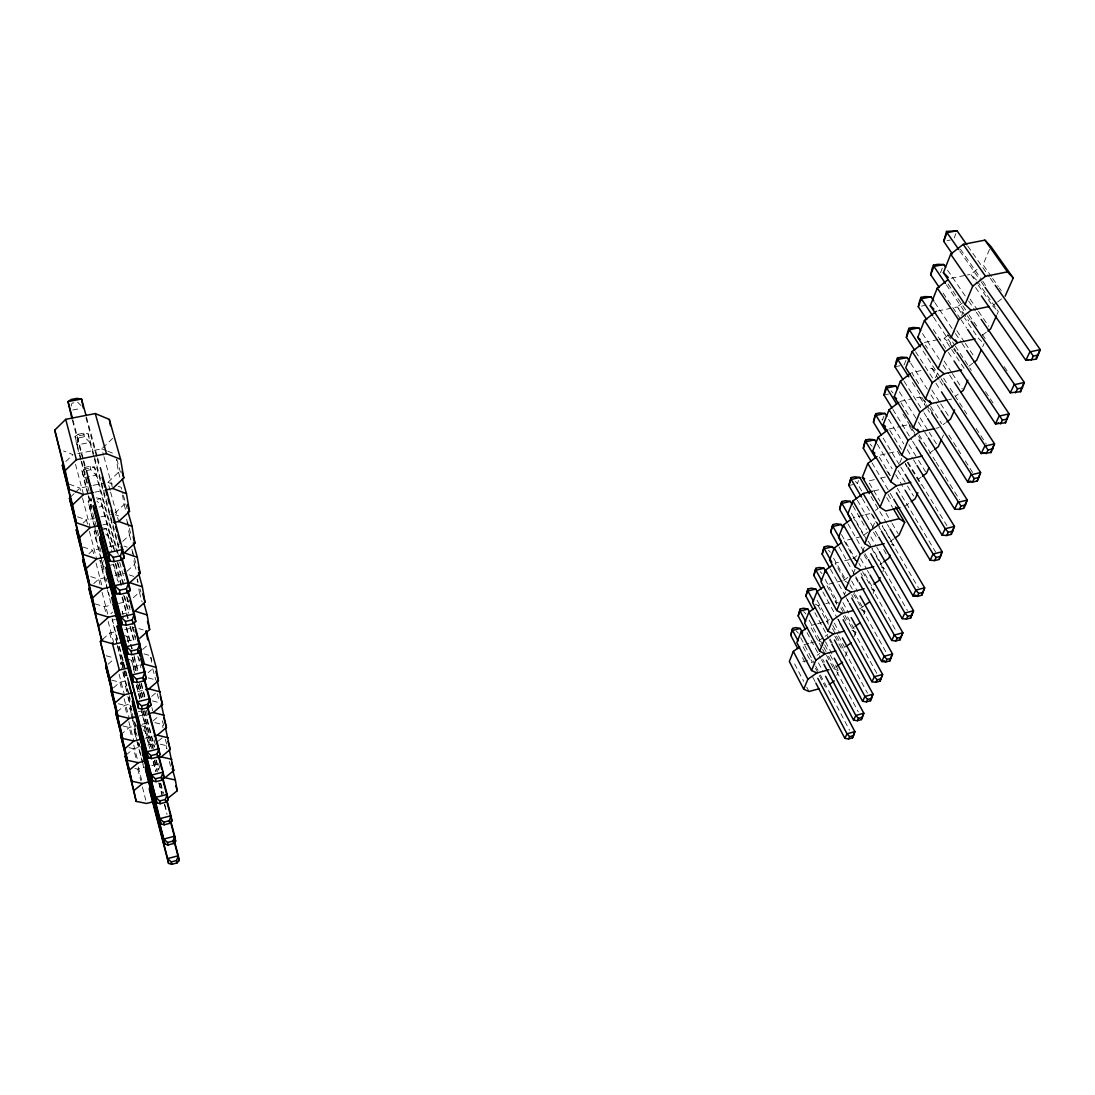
<?xml version="1.0" encoding="UTF-8"?>
<svg xmlns="http://www.w3.org/2000/svg" width="1095" height="1095" viewBox="0 0 1095 1095"><rect width="100%" height="100%" fill="white"/><g stroke="black" fill="none" stroke-linecap="round" stroke-linejoin="round"><path stroke-width="0.75" stroke-dasharray="5 3.75" d="M142.459 762.599L135.178 734.512L135.999 731.624M122.353 667.279L123.653 662.694M127.376 688.604L126.527 691.602L125.377 685.949L126.664 690.863M103.313 560.544L101.411 567.155L107.023 588.508M100.891 558.505L95.689 538.767L97.236 533.375M85.027 472.178L83.384 477.817L87.764 494.31M89.68 509.024L91.679 502.126L91.036 498.896L88.12 501.305L94.471 527.147M118.903 546.624L88.243 433.921L83.658 433.182L78.169 434.277L78.881 437.836L76.773 445.049L80.729 459.914M71.12 406.149L71.983 403.206L76.198 402.385M861.655 490.902L857.358 483.566L858.562 480.5M883.939 416.141L882.351 420.179L880.407 417.962M905.907 360.447L904.169 364.827L894.957 366.811M940.454 272.792L942.631 267.276M954.197 237.957L955.894 233.632M844.409 594.612L845.586 591.806M853.238 573.602L855.072 569.249M862.381 551.839L864.927 545.803M872.523 527.708L875.808 519.892M899.748 462.925L902.321 456.82M924.262 404.616L925.521 401.632L919.841 397.033L913.271 398.484M935.541 377.789L937.484 373.149L931.777 368.262L927.136 369.261M961.697 315.538L962.984 312.472L957.194 306.97L952.376 307.969M989.497 249.4L983.05 264.73L991.687 277.049M836.813 675.218L838.086 672.371M845.203 656.329L847.174 651.895L843.26 649.965M853.895 636.77L855.92 632.185L846.148 614.418M863.763 614.555L864.995 611.776L855.469 594.749M873.098 593.504L874.385 590.629L863.818 572.001M882.789 571.686L884.117 568.702L872.455 548.458M942.193 437.918L943.507 434.961M982.721 346.65L984.077 343.611M997.039 314.429L998.325 311.514L978.465 282.866M135.178 734.512L134.124 729.297L135.629 727.477M132.221 718.443L129.84 708.054L131.373 706.248M123.16 660.23L120.737 662.899L121.928 668.799M116.809 643.477L115.878 638.864L117.548 637.098M110.814 613.775L112.539 612.037M65.837 461.515L72.982 454.617L63.565 450.962M112.634 438.397L101.78 448.827L77.772 453.645M70.586 496.966L74.063 493.64M75.227 492.531L79.88 488.11L91.432 485.715M110.171 490.478L107.926 482.32L118.534 472.287L116.248 459.161M83.028 523.15L86.45 519.947L94.485 518.25M114.92 513.09L124.132 504.494L122.503 495.132M88.941 553.728L92.692 550.251L99.358 548.814M122.708 541.368L129.47 535.154L128.047 526.982M93.746 583.621L98.646 579.145L105.147 577.708M127.116 571.125L134.562 564.377L133.48 558.149M133.344 597.692L139.407 592.272L138.832 588.959M102.711 639.302L109.746 633.033L116.357 631.5M108.035 664.268L113.784 659.204M142.665 649.444L148.482 644.366M113.456 687.893L119.902 682.281L126.226 680.775M148.153 672.672L151.575 669.716M117.069 711.873L124.652 705.358L129.621 704.153M151.671 696.447L156.79 692.081M120.532 734.868L129.224 727.491L135.698 725.889M153.163 720.825L159.432 715.528M126.295 754.866L133.59 748.72L139.941 747.132M158.269 741.096L163.196 736.976M118.287 554.508L94.594 467.1L90.105 466.292L84.753 467.387L81.755 469.714L83.384 477.817L96.155 475.203L117.507 554.111M976.904 269.521L970.745 274.298L967.474 274.954M962.519 302.863L957.194 306.97L963.627 316.496M948.106 335.289L944.218 338.273L939.483 339.272M978.341 285.248L992.563 305.806L996.34 302.932M997.586 301.974L1003.869 297.183M982.42 335.166L987.854 331.046M968.705 366.305L972.675 363.321M955.565 396.144L958.152 394.214M942.973 424.75L945.491 422.875M929.655 453.097L933.351 450.373M875.425 510.448L877.944 508.614M918.376 479.199L921.087 477.228M868.184 531.951L862.025 536.413L844.108 540.807L855.688 561.242M78.169 434.277L75.049 436.522L76.773 445.049L89.872 442.435L93.896 457.245M904.607 506.437L909.89 502.591M856.879 555.808L852.745 558.792L858.124 561.968M890.057 541.601L893.89 538.849M843.793 580.377L847.831 577.476M879.969 564.568L882.474 562.789M836.772 604.194L835.143 601.223L837.784 599.335M829.394 619.51L826.793 621.344L832.036 624.04M859.671 608.888L863.791 605.987M810.464 642.957L818.731 640.794L823.823 637.208M825.096 636.318L827.628 634.525M852.006 628.516L854.689 626.627M817.171 655.234L819.662 653.482M826.52 655.385L833.541 668.511L836.128 666.718M802.786 661.763L807.672 660.463M808.808 643.395L802.183 645.133L811.463 662.721M816.103 624.109L809.999 625.697L821.852 647.884M817.636 623.712L823.741 622.138M815.351 604.153L818.074 605.576L824.289 604.002M825.835 603.605L828.942 602.811M134.836 768.471L137.792 769.114L144.02 767.527M151.781 765.556L159.555 763.585M842.206 580.774L826.451 584.757L836.676 603.372M147.88 745.147L155.805 743.149M838.318 562.378L835.115 563.172L845.6 581.979M844.724 560.791L851.144 559.189M144.8 738.304L152.616 736.346M142.186 724.288L151.904 721.879M138.353 711.682L141.323 710.956L151.315 748.857M138.832 716.062L146.826 714.091M863.366 515.197L853.429 517.593L867.007 541.176M865.023 514.801L871.647 513.199M137.491 691.629L145.662 689.658M873.919 490.93L880.106 489.465M133.48 666.732L139.763 665.254M123.844 662.174L120.737 662.899L121.586 666.184M848.844 485.564L853.101 484.565M874.33 479.637L868.089 481.102L879.86 501.031M880.558 478.173L886.786 476.708M126.938 641.246L134.972 639.37M124.625 629.598L134.534 627.312M121.723 614.144L129.949 612.269M935.869 428.309L939.181 427.543M115.345 619.455L112.114 620.194L117.261 639.85M95.128 603.879L104.326 606.698L110.663 605.261M118.602 603.468L129.703 600.963M889.017 429.035L900.309 426.475M901.924 426.106L908.385 424.655L915.543 436.18M948.571 399.73L951.692 399.032M114.893 575.546L124.638 573.383M900.117 401.4L911.629 398.854M104.381 566.498L101.411 567.155L100.001 560.134L109.527 596.364M110.308 565.198L113.264 564.555L117.658 580.925M883.994 395.035L888.524 394.049M109.349 546.638L119.341 544.475M920.95 370.603L911.683 372.615L920.649 386.686M102.875 524.861L112.361 522.835M97.25 530.76L94.197 531.404L95.689 538.767M103.368 529.446L106.42 528.789L112.169 550.169M100.904 516.881L113.77 514.157M937.909 339.601L923.742 342.598L927.438 348.278M99.015 507.067L102.122 506.41L113.634 549.088M94.854 492.175L104.6 490.163M91.255 500.648L88.12 501.305L97.304 536.002M97.523 499.347L100.644 498.69L114.879 551.387M93.075 485.372L104.627 482.991M937.936 310.953L950.775 308.297M86.765 470.494L90.762 469.687L96.155 475.203L94.594 467.1L81.755 469.714L88.257 494.256M921.47 306.08L924.659 305.423M951.117 278.239L965.845 275.283M78.881 437.836L84.342 436.754L89.872 442.435L88.243 433.921L75.049 436.522L87.709 484.058M72.804 409.995L80.277 408.544M946.997 240.681L950.309 240.038M96.25 497.814L100.644 498.69L102.122 506.41L96.88 501.045M102.109 527.858L106.42 528.789L111.8 550.908M129.059 747.68L133.59 748.72L136.574 760.313M160.212 744.189L166.098 745.572L166.974 748.843M123.023 725.999L129.224 727.491L131.687 737.086M154.915 722.632L162.43 724.479L162.991 727.764M118.315 703.756L124.652 705.358L127.171 715.09M152.451 700.923L158.597 702.525M111.786 680.132L119.902 682.281L122.024 690.493M148.318 677.901L154.614 679.625M106.201 655.754L113.483 657.794M123.01 635.155L127.006 636.291L128.758 642.833M144.006 653.879L150.453 655.727M127.691 659.163L131.619 660.326L134.658 671.783M138.887 628.612L143.226 629.912M90.775 576.613L98.646 579.145L100.37 585.757M129.21 574.889L133.782 576.394M82.974 546.98L92.692 550.251L93.951 555.069M140.625 725.506L144.348 726.765L150.001 748.255M124.022 546.104L127.157 547.185M77.567 516.813L86.45 519.947L87.723 524.82M115.372 514.746L118.588 515.909M69.218 484.154L79.88 488.11L80.743 491.395M107.926 482.32L116.741 485.66M118.205 486.221L121.148 487.33L122.968 493.831M106.311 450.634L101.78 448.827L103.532 455.164M107.83 451.236L115.386 454.233M833.541 668.511L838.715 670.934M818.731 640.794L823.933 643.34M851.978 630.145L855.92 632.185M835.143 601.223L840.44 604.057M860.998 609.614L864.995 611.776M845.121 581.13L849.131 583.389M871.702 589.096L874.385 590.629M881.42 567.087L884.117 568.702M891.494 544.229L894.218 545.953L882.255 525.518M909.507 425.517L912.888 428.131M981.777 341.462L978.341 338.245L964.544 317.851M992.563 305.806L998.325 311.514M143.199 729.845L145.348 731.994L149.686 748.474M976.576 280.128L970.745 274.298L977.383 283.879M105.777 534.073L107.83 536.153M77.594 402.111L81.003 405.629M796.133 630.802L798.351 633.238M803.689 611.53L805.934 614.008M820.141 571.604L821.88 573.534M828.518 550.265L830.284 552.236M855.496 481.458L857.358 483.566M870.155 444.091L872.072 446.254M891.07 390.778L893.041 393.05M992.645 278.417L998.407 286.63M999.365 287.999L1001.282 290.736M967.802 246.129L989.346 276.898M990.318 278.294L994.233 283.892M960.424 249.167L981.791 279.882M982.762 281.278L985.664 285.466M959.713 250.906L980.176 280.361M981.147 281.757L984.077 285.959M975.577 287.52L980.408 294.514M970.115 299.099L977.548 309.967M978.478 311.322L988.717 326.269M947.558 270.137L967.706 299.619M968.664 301.029L975.385 310.857M976.343 312.267L980.176 317.878M948.078 284.002L968.062 313.43M969.007 314.84L976.63 326.05M982.338 334.454L986.143 340.066M1004.224 366.688L1008.03 372.286M946.34 284.768L966.392 314.333M967.35 315.743L970.211 319.973M962.984 312.472L968.733 320.972M943.028 293.008L960.069 318.303M961.027 319.713L966.707 328.144M956.852 330.745L964.394 342.01M965.338 343.419L973.825 356.108M934.747 302.48L954.498 332.086M955.442 333.496L961.095 341.955M962.026 343.365L965.79 349.004M947.695 334.673L954.32 344.638M955.264 346.061L971.333 370.274M985.514 391.627L993.069 403.015M933.542 317.18L953.211 346.869M954.156 348.278L956.017 351.098M952.76 347.662L949.967 343.447L944.218 338.273L950.734 348.142M953.69 349.072L955.552 351.878M951.678 349.551L964.722 369.302M933.337 329.581L947.449 351.002M948.393 352.426L953.088 359.557M944.095 361.008L951.418 372.19M952.335 373.587L962.395 388.971M922.51 333.551L939.346 359.338M943.082 365.059L948.694 373.655M949.625 375.092L953.375 380.814M943.616 378.295L946.409 382.593M950.118 388.301L966.83 414.033M976.11 428.323L986.321 444.05M923.126 351.071L940.605 378.035M941.098 378.719L943.356 382.292M931.777 368.262L939.017 379.445M939.921 380.855L944.451 387.849M915.612 351.728L935.02 381.826M935.951 383.264L940.564 390.422M931.859 390.025L939.866 402.508M940.756 403.891L948.749 416.374M910.725 363.28L927.273 389.163M930.955 394.912L936.471 403.535M937.388 404.972L940.153 409.284M930.64 406.423L941.59 423.642M948.886 435.126L960.753 453.768M965.325 460.94L972.62 472.424M929.901 408.544L932.529 412.678M912.436 382.579L928.902 408.531M919.841 397.033L926.876 408.12M927.752 409.516L929.518 412.295M904.046 381.197L923.112 411.405M924.029 412.842L926.753 417.154M920.17 417.948L928.314 430.91M929.217 432.361L936.458 443.886M899.419 391.818L917.514 420.685M918.418 422.122L923.838 430.787M924.741 432.224L927.465 436.563M900.993 402.796L909.699 416.743M919.088 434.811L935.253 460.735M936.143 462.172L959.494 499.607M918.486 436.166L920.265 439.04M902.923 414.074L916.419 435.783M892.931 409.475L911.697 439.793M912.6 441.244L915.283 445.569M908.891 444.721L917.692 458.997M918.568 460.42L925.617 471.849M888.565 419.234L903.703 443.858M907.262 449.648L912.614 458.34M913.504 459.791L916.173 464.143M889.906 430.486L901.431 449.32M907.988 462.09L946.901 525.682M907.317 462.405L921.223 485.153M905.332 463.363L907.098 466.265M899.994 455.479L897.38 451.195L878.354 455.575L890.427 475.682M905.223 464.047L906.961 466.894M883.145 438.109L899.871 465.635M900.747 467.086L904.265 472.889M898.037 470.453L906.605 484.606M907.468 486.016L913.463 495.925M877.259 444.146L892.165 468.865M895.683 474.669L905.332 490.669M886.882 470.918L890.372 476.722M897.339 488.329L935.678 552.14M872.003 462.802L889.359 491.888M890.221 493.339L892.822 497.705M888.004 494.269L892.179 501.291M886.676 497.554L892.534 507.423M886.033 513.185L891.22 521.973M892.096 523.437L898.146 533.703M871.018 496.569L886.594 523.068M887.456 524.546L889.195 527.489M882.283 526.147L918.39 587.81M872.51 514.664L881.078 529.323M862.422 498.622L877.916 525.189M878.779 526.654L880.503 529.61M857.399 500.278L874.508 529.72M875.37 531.198L877.944 535.606M873.564 532.17L877.766 539.438M883.679 549.608L887.046 555.411M852.895 505.822L866.556 529.474M870.826 536.851L875.959 545.721M876.808 547.199L878.519 550.155M868.294 541.217L871.62 547.007M851.404 513.185L866.679 539.726M871.771 548.568L907.427 610.476M848.077 524.067L864.133 552.14M864.982 553.618L867.514 558.053M864.023 554.713L866.501 559.039M860.643 558.601L866.556 568.989M867.391 570.468L869.088 573.438M858.945 563.405L860.56 566.266M841.494 534.606L857.44 562.734M862.477 571.604L896.86 632.294M860.889 573.178L862.518 576.066M839.098 547.007L854.962 575.19M855.797 576.682L858.302 581.13M855.647 577.886L858.042 582.157M851.65 581.021L857.495 591.437M849.925 584.812L854.675 593.326M833.596 558.176L846.038 580.473M853.511 593.846L886.704 653.291M851.732 594.64L853.32 597.487M830.434 569.126L848.611 601.908M846.052 597.596L848.529 602.058M842.972 602.661L848.748 613.132M842.069 607.027L845.326 612.94M825.165 579.515L837.483 601.894M840.768 607.862L844.053 613.843M844.875 615.335L876.89 673.534M843.314 616.088L846.572 622.028M838.291 619.332L839.906 622.275M822.893 591.984L836.799 617.416M837.62 618.921L840.07 623.411M834.335 623.082L839.988 633.444M832.843 625.505L837.62 634.306M838.414 635.771L844.779 647.501M817.021 600.115L829.216 622.603M832.474 628.598L835.731 634.594M836.539 636.099L867.445 693.067M818.074 605.576L828.395 624.287M834.773 636.072L841.945 649.321M829.996 638.891L832.351 643.271M814.831 612.639L828.587 638.18M829.394 639.685L831.023 642.683M825.466 641.793L833.446 656.685M824.699 644.791L829.38 653.51M830.161 654.961L832.487 659.313M835.608 665.13L837.935 669.483M809.15 620.03L822.851 645.639M823.659 647.145L827.683 654.673M828.491 656.179L858.316 711.901M822.646 649.362L825.014 653.811M822.742 659.258L824.275 662.146M807.029 632.595L820.675 658.259M821.469 659.765L823.07 662.79M818.458 662.845L823.207 671.81M800.705 637.714L814.885 664.555M815.679 666.047L819.621 673.507M820.401 674.999L849.542 730.187M810.93 659.601L812.449 662.489M815.501 668.265L818.554 674.055M819.306 675.492L825.411 687.058M802.498 657.63L806.426 665.103M812.695 677.066L815.05 681.555M794.641 663.926L803.703 681.336M806.728 687.14L808.986 691.506M116.768 459.161L120.464 472.301M118.534 472.287L120.354 478.816M123.42 495.446L127.499 510.051M124.132 504.494L125.939 510.941M128.854 526.832L126.623 518.825L127.759 525.354M129.306 528.447L131.537 536.454M129.47 535.154L131.236 541.532M134.042 556.725L131.852 548.8L133.207 556.588M134.48 558.313L136.67 566.224M134.562 564.377L136.834 572.589M103.97 456.752L112.717 488.466M137.272 579.036L138.175 582.294M139.982 588.823L140.872 592.094M139.407 592.272L142.09 601.99M110.609 492.107L118.684 521.494M86.464 417.003L97.195 456.259M97.647 457.888L99.878 466.073M85.971 417.866L96.771 457.436M97.222 459.079L99.467 467.319M150.905 657.383L151.808 660.668M152.725 668.73L155.832 680.159M94.348 458.901L118.506 547.801M157.228 693.696L158.98 700.143M119.738 562.337L124.625 580.418M162.402 720.838L164.127 727.203M117.986 562.926L123.762 584.333M127.321 597.5L129.99 607.383M165.304 739.248L167.083 745.832M117.179 562.228L123.817 586.852M126.472 596.693L130.018 609.833M169.328 761.463L171.08 767.978M115.7 563.336L121.463 584.716M124.556 596.227L128.977 612.666M132.96 627.462L135.616 637.331M115.317 564.021L121.49 586.975M123.68 595.174L128.526 613.2M132.057 626.313L135.575 639.425M113.688 564.089L118.52 582.157M122.489 596.939L128.211 618.278M130.415 626.491L134.37 641.273M138.778 657.698L139.654 660.983M151.904 707.63L152.78 710.888M122.038 597.281L127.732 618.565M129.935 626.751L134.315 643.121M137.819 656.22L140.885 667.676M72.831 419.659L83.357 459.051M83.795 460.694L85.985 468.906M72.434 420.398L82.919 459.667M83.357 461.296L85.533 469.481M123.078 614.459L122.202 611.188L123.434 617.607M126.568 627.558L132.249 648.856M133.987 655.412L137.915 670.154M141.406 683.266L144.896 696.365M126.076 627.531L131.797 649.006M134.001 657.274L137.518 670.496M141.036 683.718L144.992 698.583M81.167 461.57L89.078 491.299M90.83 497.91L91.706 501.209M132.659 657.561L136.574 672.289M139.626 683.745L143.541 698.473M132.139 657.301L136.081 672.166M139.147 683.718L143.103 698.569M146.169 710.135L147.921 716.732M154.053 739.85L155.367 744.805M88.695 495.898L91.734 507.355M88.202 495.967L96.497 527.297M98.687 535.551L96.935 528.953L94.197 531.404L104.203 569.359M138.121 684.854L141.583 697.939M145.046 711.011L154.587 746.982M134.493 672.836L131.619 660.326M137.559 684.375L141.05 697.583M144.554 710.778L154.162 747.077M158.529 763.571L160.281 770.168M136.464 685.018L140.352 699.732M143.377 711.161L153.314 748.747M156.339 760.176L158.926 769.977M94.909 528.789L97.085 537.029M99.686 546.911L101.438 553.495M139.736 698.938L136.314 684.799M142.788 710.491L152.807 748.405M155.86 759.944L158.474 769.84M141.583 710.477L151.616 748.515M154.669 760.081L157.283 770.004M160.773 783.24L163.388 793.163M154.354 760.395L157.393 771.934M160.431 783.472L163.046 793.369M101.315 560.147L103.915 570.016M106.078 578.242L106.954 581.527M75.5 464.198L83.494 494.543M153.492 761.49L156.092 771.414M159.145 782.98L162.183 794.559M164.797 804.469L166.974 812.736M153.149 761.655L155.75 771.537M158.789 783.076L161.827 794.614M164.428 804.496L167.029 814.393M107.461 590.15L110.91 603.277M82.467 497.965L90.242 527.557M89.42 531.308L96.647 558.915M112.114 618.702L117.699 640.069M119.423 646.639L125.432 669.634M125.87 671.276L127.157 676.217M118.972 646.406L124.967 669.332M125.391 670.975L126.678 675.875M96.045 563.09L102.738 588.74M115.878 638.864L117.165 643.792M117.603 645.434L125.733 676.614M117.548 646.652L123.53 669.565M123.954 671.194L126.089 679.379M123.297 672.741L128.854 694.052M129.278 695.695L130.127 698.98M102.081 592.368L108.542 617.156M122.791 672.111L130.113 700.239M128.361 697.419L132.632 713.803M134.753 721.988L135.602 725.273M127.814 696.571L135.547 726.327M104.326 606.698L106.448 614.856M108.145 621.385L113.661 642.601M129.84 708.054L137.067 735.895M138.764 742.451L139.626 745.722M132.659 720.099L136.943 736.634M138.654 743.245L139.517 746.544M109.746 633.033L111.841 641.081M134.124 729.297L137.094 740.754M137.518 742.396L143.883 766.938M142.884 764.255L143.746 767.568M119.054 674.109L124.406 694.791M124.146 698.706L129.237 718.416M128.84 721.578L133.85 741.028M133.754 745.093L138.285 762.709M138.271 766.938L142.528 783.5M137.792 769.114L140.735 780.557M142.418 787.1L145.772 800.185M84.753 467.387L85.205 469.645M83.658 433.182L84.342 436.754M90.105 466.292L90.762 469.687M127.006 636.291L128.197 642.437M144.348 726.765L145.348 731.994M137.108 579.05L137.683 582.362M150.74 657.356L151.876 663.857M166.098 745.572L166.645 748.72"/><path stroke-width="1.5" d="M809.479 612.037L807.877 609.053L803.374 608.218L800.144 609.039L798.2 615.992L805.414 629.57M893.698 499.156L930.134 560.229L934.624 560.599L939.14 559.449L942.179 551.729L905.332 490.669M802.608 632.937L800.226 628.448L795.819 627.586L792.629 628.407L790.727 635.209L797.79 648.664M878.792 537.084L913.025 595.967L917.35 596.378L921.757 595.242L924.659 587.837L890.057 528.953M868.362 559.531L902.17 618.648L906.386 619.086L910.725 617.95L910.821 616.375M859.137 582.608L891.713 640.466L895.847 640.945L900.104 639.808L900.227 638.207M849.433 603.4L881.653 661.489L885.691 661.996L889.879 660.874L890.016 659.245M840.07 623.411L871.948 681.747L875.904 682.281L880.024 681.158L882.625 674.479L851.239 617.621M831.83 644.188L862.6 701.293L866.46 701.84L870.511 700.732L870.689 699.062M823.878 664.295L853.58 720.154L857.358 720.715L861.341 719.607L863.818 713.242L834.253 658.163M815.83 683.047L844.861 738.359L848.557 738.947L852.485 737.838L854.894 731.624L825.589 676.299M926.753 319.589L918.281 306.737L919.677 300.714L920.95 297.388L924.96 296.581L930.983 296.841L933.802 301.07M939.236 287.383L930.709 274.736L932.119 268.603L933.46 265.141L937.539 264.333L943.726 264.525L945.642 267.331M952.376 253.93L943.685 241.324L946.518 231.456L957.03 230.758L966.83 244.732M871.141 461.351L863.325 448.252L864.598 442.75L865.652 440.039L869.307 439.218L874.618 439.779L876.37 442.695M881.379 435.208L873.454 422.177L874.754 416.565L875.849 413.759L879.572 412.924L885.006 413.445L886.786 416.333M892.042 408.038L883.994 395.035L885.307 389.341L886.444 386.412L890.235 385.577L895.806 386.042L897.613 388.93M903.129 379.746L894.957 366.811L896.299 360.994L897.476 357.955L901.336 357.121L907.057 357.531L909.808 361.843M914.695 350.29L906.373 337.397L907.741 331.484L908.973 328.308L912.901 327.487L918.76 327.816L920.635 330.69M798.2 615.992L800.144 609.039M813.202 609.628L805.92 596.104L807.905 589.014L811.19 588.193L815.789 589L832.665 620.153L828.012 631.226L833.446 633.964L844.396 631.103M821.264 589L813.9 575.532L815.077 570.509L815.939 568.291L819.279 567.456L823.974 568.237L826.451 572.726M829.613 567.648L822.181 554.234L823.372 549.129L824.261 546.829L827.642 545.994L832.446 546.747L834.116 549.731M838.264 545.515L830.749 532.17L831.954 526.982L832.871 524.601L836.32 523.766L841.22 524.478L842.917 527.448M847.229 522.589L839.632 509.298L840.851 504.015L841.809 501.551L845.313 500.716L850.322 501.387L852.033 504.343M856.55 498.814L848.844 485.564L851.075 477.639L854.647 476.804L859.767 477.447L869.293 493.626M790.727 635.209L792.629 628.407M939.14 559.449L942.179 551.729L933.104 554.015L930.134 560.229M905.141 474.327L942.111 535.181L946.723 535.51L951.336 534.36L954.457 526.421L917.062 465.594M916.173 447.02L954.607 509.093L959.329 509.38L964.024 508.231L967.255 500.059L928.368 438M927.657 418.591L967.638 481.882L972.483 482.115L977.274 480.965L980.6 472.561L941.07 410.734M941.495 391.859L981.229 453.481L991.098 452.522L994.534 443.845L954.306 382.251M954.032 360.994L995.437 423.82L1005.538 422.793L1009.084 413.842L966.734 350.414M967.651 329.554L1010.288 392.79L1020.636 391.709L1024.304 382.47L981.134 319.288M981.38 295.924L1025.837 360.31L1036.445 359.16L1040.25 349.62L995.218 285.289M852.485 737.838L854.894 731.624L847.024 733.828L844.861 738.359M861.341 719.607L863.818 713.242L855.825 715.459L853.58 720.154M870.511 700.732L873.057 694.203L842.397 637.892M880.024 681.158L882.625 674.479L874.371 676.71L871.948 681.747M889.879 660.874L892.548 654.016L859.999 595.913M900.104 639.808L902.855 632.787L869.923 574.93M910.725 617.95L913.545 610.736L879.381 551.634M921.757 595.242L924.659 587.837L915.831 590.109L913.025 595.967L915.954 595.201M142.418 752.785L160.91 823.878L164.195 824.795L169.739 823.33L169.26 820.716L171.025 815.734L167.138 801.02M145.525 769.689L164.811 844.053L168.041 844.984L173.475 843.533L173.01 841.028L174.735 836.156L170.806 821.264M149.303 789.043L168.562 863.394L171.737 864.352L177.048 862.915L176.596 860.506L178.293 855.729L174.379 840.851M116.946 626.272L138.531 708.369L142.158 709.136L148.4 707.603L147.798 704.331L149.782 698.761L144.499 679.051M128.389 682.431L148.099 757.767L151.589 758.602L157.529 757.097L156.982 754.113L158.871 748.788L147.524 706.193M132.495 703.907L152.561 780.79L155.983 781.666L161.786 780.174L161.266 777.313L163.1 772.112L158.761 755.755M138.298 731.665L156.818 802.813L160.185 803.703L165.851 802.224L165.345 799.501L167.152 794.409L162.813 778.052M99.563 538.849L122.298 624.615L126.185 625.245L132.933 623.685L132.235 619.88L134.37 613.884L128.115 590.794M106.215 571.604L127.978 653.948L131.783 654.632L138.353 653.085L137.683 649.458L139.763 643.614L133.987 622.206M113.018 604.549L133.385 681.829L137.108 682.555L143.5 681.022L142.87 677.572L144.896 671.878L139.147 650.498M87.723 477.666L109.993 561.105L114.072 561.612L121.203 560.051L120.409 555.795L122.667 549.498L100.329 467.702M93.034 506.164L116.316 593.709L120.286 594.284L127.225 592.723L126.486 588.699L128.676 582.554L122.01 558.053M805.92 596.104L807.905 589.014M813.9 575.532L815.939 568.291M822.181 554.234L824.261 546.829M830.749 532.17L832.871 524.601M839.632 509.298L841.809 501.551M848.844 485.564L851.075 477.639M863.325 448.252L865.652 440.039M873.454 422.177L875.849 413.759M883.994 395.035L886.717 388.041L886.444 386.412M894.957 366.811L897.79 359.502L897.476 357.955M906.373 337.397L909.329 329.787L908.973 328.308M918.281 306.737L921.36 298.798L920.95 297.388M930.709 274.736L933.926 266.455L933.46 265.141M943.685 241.324L947.038 232.674L946.518 231.456M799.665 646.912L793.341 651.388L789.331 661.503L803.703 689.193L808.986 691.506L818.841 688.837M807.426 627.531L800.979 632.102L796.831 642.573L811.532 670.537L816.87 672.973L828.997 669.729M815.446 607.465L808.89 612.16L804.592 622.987L819.635 651.224L825.014 653.811L835.786 650.95M832.378 565.157L825.548 570.098L820.935 581.732L836.703 610.504L842.192 613.405L853.32 610.531M841.658 542.586L834.335 547.924L829.558 559.969L845.71 589.028L851.253 592.108L864.174 588.809M850.938 519.427L843.451 524.916L838.496 537.412L855.058 566.745L860.643 570.002L873.783 566.704M872.386 491.299L863.12 493.503L852.909 501.031L847.763 514.007L864.763 543.613L870.402 547.062L884.185 543.654M899.885 507.574L885.732 510.982L880.024 507.204L862.354 477.201L867.801 463.445L877.027 456.56M910.876 482.32L896.476 485.728L890.714 481.732L872.551 451.441L878.231 437.138L887.662 430.048M922.305 456.04L907.645 459.462L901.842 455.205L883.172 424.641L889.072 409.749L898.885 402.33M934.213 428.679L919.28 432.087L913.435 427.57L894.218 396.746L900.377 381.238L910.424 373.573M922.455 343.597L912.149 351.509L905.743 367.687L925.508 398.772L931.407 403.562L947.011 400.086M961.547 369.987L944.054 373.806L938.114 368.714L917.747 337.369L924.44 320.479L936.335 311.281M975.097 338.944L957.263 342.735L951.295 337.315L930.285 305.71L937.279 288.081L948.256 279.512M989.264 306.49L971.073 310.268L965.051 304.478L943.397 272.655L950.693 254.204L963.217 244.363L984.925 240.133L990.783 246.334L1013.245 277.938L1005.128 296.211M803.703 689.193L807.891 679.215L816.87 672.973M811.532 670.537L815.857 660.203L825.014 653.811M819.635 651.224L824.111 640.534L833.446 633.964M836.703 610.504L841.521 599.033L851.253 592.108M845.71 589.028L850.705 577.12L860.643 570.002M855.058 566.745L860.246 554.385L870.402 547.062M864.763 543.613L870.142 530.774L880.531 523.246L899.228 518.688L904.716 522.329L899.009 535.168L895.176 537.919M880.024 507.204L885.732 493.599L896.476 485.728M890.714 481.732L896.654 467.565L907.645 459.462M901.842 455.205L908.029 440.464L919.28 432.087L917.542 429.308M913.435 427.57L919.882 412.199L931.407 403.562L929.614 400.756M925.508 398.772L932.242 382.73L944.054 373.806M938.114 368.714L945.149 351.96L957.263 342.735L955.442 339.998M951.295 337.315L958.631 319.808L971.073 310.268M965.051 304.478L972.743 286.165L985.527 276.282L1007.455 271.861L1013.245 277.938M880.147 577.64L878.833 580.624L873.919 584.1M890.098 555.22L888.729 558.313L883.72 561.886M917.87 492.709L915.174 498.759L911.218 501.633M929.012 467.606L926.493 473.273L922.442 476.243M941.549 439.396L938.264 446.76L934.582 449.47M954.621 409.927L950.528 419.139L946.751 421.945M967.843 380.17L963.313 390.367L960.726 392.284M981.38 349.688L976.644 360.337L974.002 362.322M996.395 315.88L990.578 328.979L987.854 331.046M862.6 701.293L864.927 696.434L873.057 694.203L871.278 697.843M891.713 640.466L894.314 635.045L902.855 632.787L900.884 636.852M902.17 618.648L904.867 613.008L913.545 610.736L911.505 614.966M942.111 535.181L945.218 528.721L954.457 526.421L951.952 531.609M954.607 509.093L957.838 502.345L967.255 500.059L963.983 506.807M1010.288 392.79L1014.134 384.742L1024.304 382.47L1021.06 389.177M848.557 738.947L849.652 736.689L853.58 735.58M857.358 720.715L858.48 718.375L862.477 717.266M866.46 701.84L867.637 699.418L871.688 698.295M875.904 682.281L877.109 679.762L881.242 678.64M885.691 661.996L886.95 659.382L891.152 658.259M895.847 640.945L897.147 638.234L901.418 637.112M906.386 619.086L907.755 616.28L912.094 615.144M917.35 596.378L918.76 593.449L923.181 592.313M934.624 560.599L936.115 557.492L940.66 556.342M946.723 535.51L948.284 532.279L952.896 531.13M959.329 509.38L960.958 505.999L965.667 504.863M972.483 482.115L974.18 478.597L978.985 477.447M986.212 453.672L987.991 449.99L992.878 448.841M1000.556 423.943L1002.418 420.097L1007.4 418.961M1015.558 392.845L1017.501 388.834L1022.593 387.685M1031.271 360.296L1033.297 356.094L1038.484 354.958M890.646 657.931L892.548 654.016L884.158 656.261L881.653 661.489L884.445 660.737M991.673 449.73L994.534 443.845L984.747 446.13L981.229 453.481L984.473 452.728M1006.852 418.454L1009.084 413.842L999.105 416.127L995.437 423.82L998.736 423.053M1036.157 358.038L1040.25 349.62L1029.875 351.878L1025.837 360.31L1028.78 359.653M177.048 862.915L179.156 860.533L178.293 855.729L167.631 858.603L168.562 863.394M173.475 843.533L175.638 841.165L174.735 836.156L163.839 839.057L164.811 844.053M169.739 823.33L171.97 820.963L171.025 815.734L159.897 818.649L160.91 823.878M165.851 802.224L168.137 799.87L167.152 794.409L155.764 797.352L156.818 802.813M161.786 780.174L164.141 777.82L163.1 772.112L151.452 775.096L152.561 780.79M93.239 492.517L83.494 494.543L69.218 489.287L54.75 430.116L65.714 419.33L95.306 413.568L109.322 419.399L120.601 459.284L123.803 478.036L112.717 488.466L106.229 489.821M69.218 489.287L65.194 470.535L76.376 459.736L106.434 453.672L120.601 459.284M157.529 757.097L159.952 754.77L158.871 748.788L146.935 751.8L148.099 757.767L151.055 757.015M99.727 525.532L90.242 527.557L76.376 522.712L72.571 504.918L83.494 494.543M106.42 556.78L96.647 558.915L83.193 554.426L79.565 537.535L90.242 527.557M113.948 522.507L118.684 521.494L129.511 511.447L126.472 493.653L122.311 478.871M110.691 586.975L102.738 588.74L89.667 584.593L86.218 568.524L96.647 558.915M127.951 511.68L132.043 526.284L134.931 543.188L124.351 552.865L137.34 557.3L140.092 573.383L129.757 582.704L142.377 586.824L144.992 602.14L134.89 611.133L147.182 614.952L149.673 629.557L139.79 638.248M116.782 615.267L108.542 617.156L95.826 613.309L92.541 598.021L102.738 588.74M122.12 642.368L114.072 644.23L101.698 640.684L98.564 626.094L108.542 617.156M132.591 692.807L124.406 694.791L112.648 691.739L100.357 641.396L102.711 639.302M148.4 707.603L150.973 705.331L149.782 698.761L137.258 701.799L138.531 708.369M112.648 691.739L109.801 678.435L119.355 670.085L128.772 667.854M135.629 716.842L129.237 718.416L117.767 715.596L115.043 702.867L124.406 694.791M145.662 689.658L148.934 688.864L158.419 680.734L156.147 667.403L146.114 630.775L147.688 639.836M140.105 739.467L133.85 741.028L122.667 738.427L120.053 726.245L129.237 718.416M143.5 681.022L146.155 678.777L144.896 671.878L132.043 674.931L133.385 681.829M148.414 713.707L153.218 712.53L162.498 704.66L157.187 680.392M144.841 761.052L138.285 762.709L127.362 760.286L124.857 748.624L133.85 741.028M154.176 735.963L157.31 735.183L166.413 727.559L161.239 703.976M148.947 781.844L142.528 783.5L131.852 781.255L129.456 770.072L138.285 762.709M157.954 757.726L161.239 756.905L170.163 749.5L165.55 728.175M152.903 801.814L146.607 803.456L136.177 801.389L133.864 790.645L142.528 783.5M169.273 749.815L173.749 770.552L165.003 777.724L175.364 779.968L177.212 790.754L168.616 797.735M138.353 653.085L141.091 650.868L139.763 643.614L126.582 646.693L127.978 653.948M132.933 623.685L135.753 621.522L134.37 613.884L120.82 616.978L99.549 536.81M127.225 592.723L130.141 590.602L128.676 582.554L114.756 585.661L93.376 505.356M823.769 586.687L817.062 591.505L812.627 602.715L828.012 631.226M832.665 620.153L842.192 613.405M865.159 605.015L869.279 602.113M856.03 625.697L860.068 622.863M845.901 646.57L851.171 642.888M837.415 665.815L842.575 662.229M829.216 684.43L834.28 680.939M121.203 560.051L124.214 557.998L122.667 549.498L108.35 552.605L86.423 470.549M149.399 788.222L167.631 858.603L171.272 861.957L176.596 860.506M145.142 767.006L163.839 839.057L167.562 842.493L173.01 841.028M141.145 746.571L159.897 818.649L163.702 822.181L169.26 820.716M136.971 725.205L155.764 797.352L159.665 800.979L165.345 799.501M800.226 628.448L792.588 630.433L798.118 640.917M807.877 609.053L800.116 611.037L805.687 621.481M132.166 701.238L151.452 775.096L155.435 778.805L161.266 777.313M127.595 677.86L146.935 751.8L151.014 755.618L156.982 754.113M815.789 589L807.905 590.985L813.53 601.388M823.974 568.237L815.967 570.235L821.715 580.733M147.866 706.083L150.973 705.331L143.965 679.133M832.446 546.747L824.302 548.746L831.789 562.187M117.329 626.025L137.258 701.799L141.542 705.851L147.798 704.331M841.22 524.478L832.953 526.476L841.357 541.354M111.594 597.405L132.043 674.931L136.451 679.119L142.87 677.572M970.813 481.116L967.638 481.882L971.005 474.847L980.6 472.561L977.274 480.965M141.323 664.87L144.472 664.131L156.147 667.403M850.322 501.387L841.918 503.399L851.28 519.687M859.767 477.447L851.212 479.446L861.56 497.144M105.599 567.388L126.582 646.693L131.099 651.005L137.683 649.458M137.806 651.634L141.091 650.868L139.763 645.94M122.298 624.615L120.82 616.978L125.46 621.426L132.235 619.88M874.618 439.779L865.844 441.778L875.452 457.82M119.382 593.025L116.316 593.709L114.756 585.661L119.519 590.26L120.286 594.284M127.061 591.3L130.141 590.602L128.799 585.661M885.006 413.445L876.068 415.429L885.828 431.416M119.519 590.26L126.486 588.699M895.806 386.042L886.717 388.041L896.613 403.945M109.993 561.105L108.35 552.605L113.25 557.369L120.409 555.795M907.057 357.531L897.79 359.502L908.768 376.803M918.76 327.816L909.329 329.787L920.361 346.814M930.983 296.841L921.36 298.798L932.598 315.771M943.726 264.525L933.926 266.455L945.382 283.359M957.03 230.758L947.038 232.674L958.741 249.496M161.239 756.905L171.833 759.314M157.31 735.183L168.165 737.784M153.218 712.53L164.332 715.336M148.934 688.864L160.322 691.903M118.684 521.494L132.043 526.284M112.717 488.466L126.472 493.653M862.354 477.201L864.653 478.761M872.551 451.441L874.878 453.097M883.172 424.641L885.513 426.407M894.218 396.746L896.586 398.607M917.747 337.369L920.156 339.464M930.285 305.71L933.912 309.05M943.397 272.655L948.256 277.377M849.652 736.689L847.024 733.828L817.828 678.38M858.48 718.375L855.825 715.459L826.383 660.271M867.637 699.418L864.927 696.434L834.404 640M877.109 679.762L874.371 676.71L843.109 619.729M886.95 659.382L884.158 656.261L851.732 598.034M897.147 638.234L894.314 635.045L861.532 577.051M907.755 616.28L904.867 613.008L870.84 553.755M918.76 593.449L915.831 590.109L881.365 531.089M936.115 557.492L933.104 554.015L896.422 492.791M948.284 532.279L945.218 528.721L907.988 467.716M960.958 505.999L919.129 440.122M974.18 478.597L931.653 412.856M987.991 449.99L944.287 383.702M1002.418 420.097L956.962 352.522M1017.501 388.834L971.169 321.382M1033.297 356.094L985.048 287.369M984.925 240.133L1007.455 271.861M963.217 244.363L985.527 276.282M950.693 254.204L972.743 286.165M937.279 288.081L958.631 319.808M924.44 320.479L945.149 351.96M912.149 351.509L932.242 382.73M900.377 381.238L919.882 412.199M889.072 409.749L908.029 440.464M878.231 437.138L896.654 467.565M895.518 506.903L904.716 522.329M867.801 463.445L885.732 493.599M893.369 508.833L899.228 518.688M863.12 493.503L880.531 523.246M852.909 501.031L870.142 530.774M843.451 524.916L860.246 554.385M834.335 547.924L850.705 577.12M825.548 570.098L841.521 599.033M808.89 612.16L824.111 640.534M800.979 632.102L815.857 660.203M793.341 651.388L807.891 679.215M122.01 471.685L123.803 478.036M127.677 504.918L129.511 511.447M133.125 536.742L134.931 543.188M133.316 542.874L137.34 557.3M138.312 567.018L140.092 573.383M95.306 413.568L106.434 453.672M138.435 572.562L142.377 586.824M142.733 593.928L144.992 602.14M144.034 603.523L147.182 614.952M147.442 621.454L149.673 629.557M86.026 415.361L81.55 399.004L76.869 398.375L71.23 399.456L68.013 401.605L71.996 418.755M155.819 671.249L158.419 680.734M102.163 477.215L104.874 487.111M105.763 490.396L107.118 495.351M108.022 498.649L109.363 503.59M111.17 510.188L114.77 523.369M115.673 526.668L117.014 531.622M117.918 534.908L120.163 543.161M121.066 546.46L124.214 557.998M160.281 696.488L162.498 704.66M122.093 560.968L123.434 565.91M124.324 569.208L127.896 582.376M163.785 717.882L166.413 727.559M127.745 591.93L129.073 596.857M129.976 600.156L135.753 621.522M168 741.534L170.163 749.5M171.532 762.312L173.749 770.552M135.328 629.529L138.873 642.669M137.559 638.508L138.86 643.312M139.722 646.515L144.472 664.131M172.271 768.498L175.364 779.968M175.898 785.868L177.212 790.754M138.668 650.909L139.982 655.823M140.872 659.094L146.155 678.777M72.393 418.03L68.013 401.605L81.55 399.004L83.275 407.97M147.195 706.85L159.952 754.77M158.446 756.358L161.95 769.566M162.826 772.865L164.141 777.82M162.457 778.422L168.137 799.87M167.179 802.813L171.97 820.963M65.714 419.33L76.376 459.736M170.423 821.387L175.638 841.165M174.83 844.053L179.156 860.533M112.251 642.697L119.355 670.085M54.75 430.116L65.194 470.535M72.571 504.918L62.278 464.978L76.376 522.712M79.565 537.535L69.423 498.074L83.193 554.426M86.218 568.524L76.212 529.556L89.667 584.593M92.541 598.021L82.686 559.531L95.826 613.309M98.564 626.094L88.846 588.097L101.698 640.684M100.357 641.396L109.801 678.435M115.043 702.867L105.736 666.294L117.767 715.596M120.053 726.245L110.882 690.124L122.667 738.427M124.857 748.624L115.81 712.968L127.362 760.286M129.456 770.072L120.532 734.868L131.852 781.255M133.864 790.645L125.076 755.878L136.177 801.389M1020.403 390.504L1020.636 391.709M113.25 557.369L114.072 561.612M125.46 621.426L126.185 625.245M131.099 651.005L131.783 654.632M136.451 679.119L137.108 682.555M141.542 705.851L142.158 709.136M151.014 755.618L151.589 758.602M155.435 778.805L155.983 781.666M159.665 800.979L160.185 803.703M163.702 822.181L164.195 824.795M167.562 842.493L168.041 844.984M171.272 861.957L171.737 864.352M109.322 419.399L110.431 425.736M1005.361 421.534L1005.538 422.793M990.961 451.195L991.098 452.522M951.322 532.895L951.336 534.36"/></g></svg>
